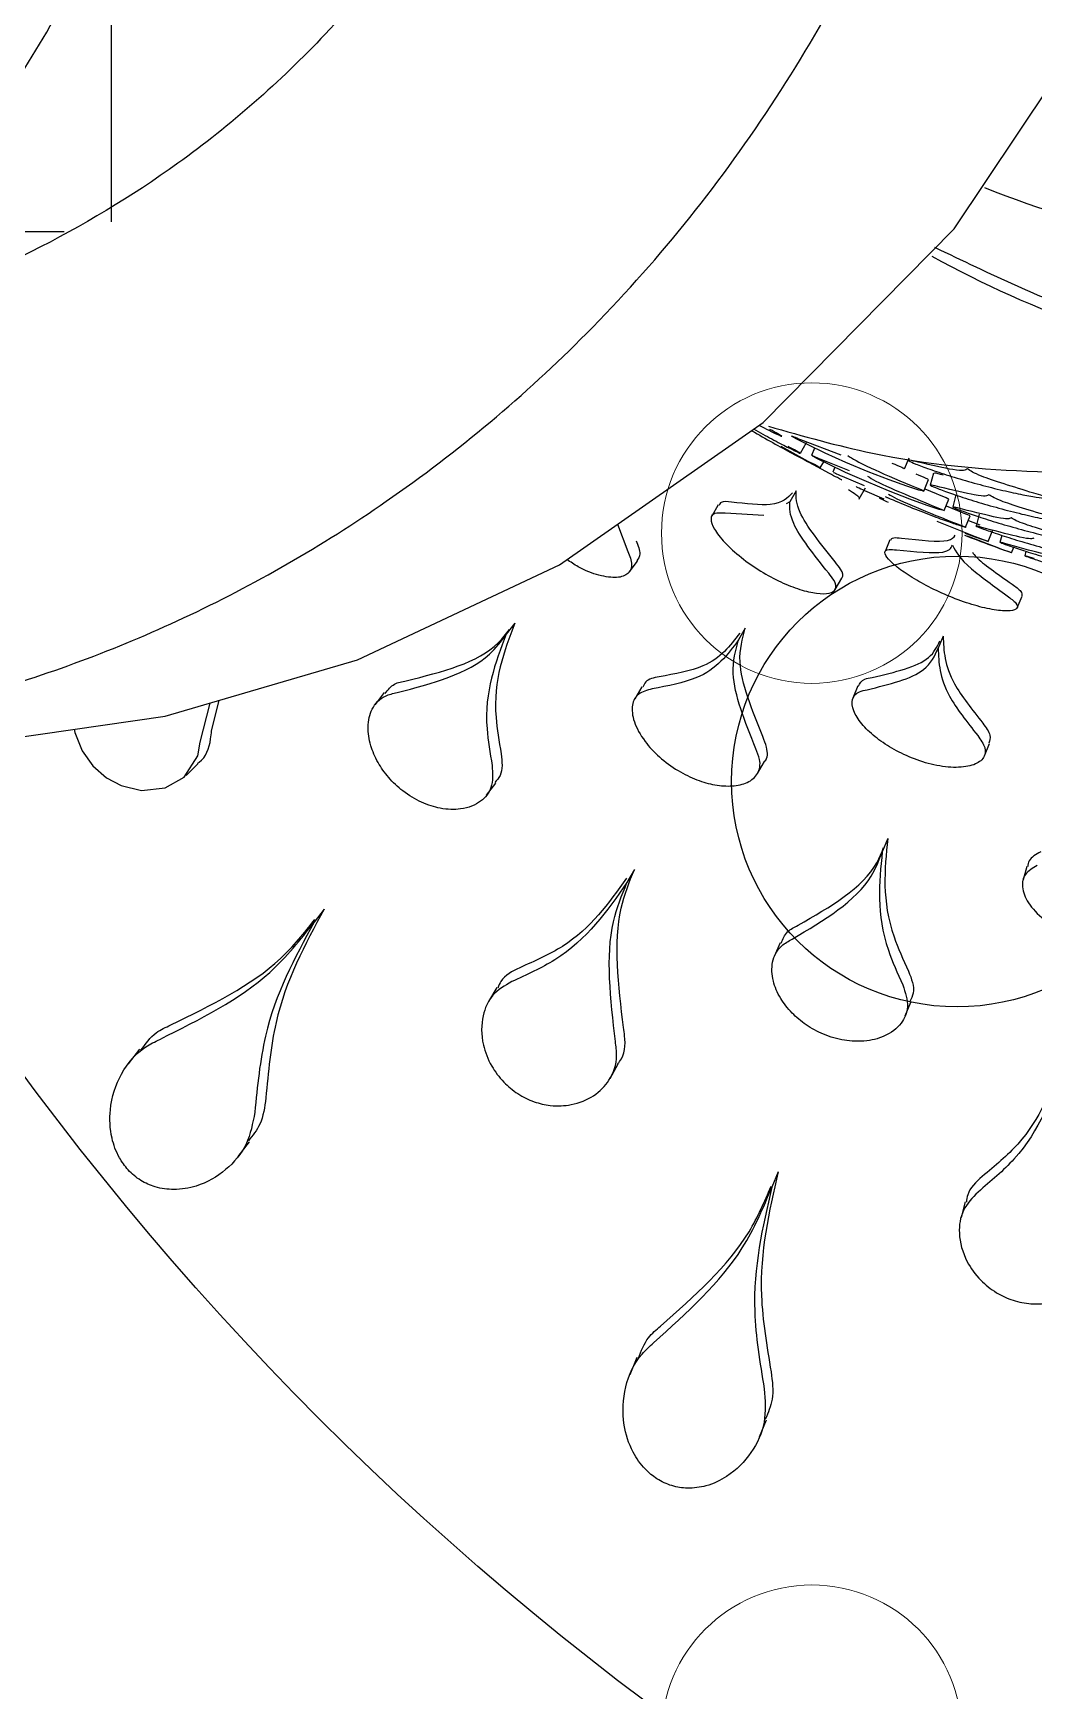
# Model space of a CAD drawing. Header units: millimetres. Extents: x 12325263 to 13848842, y -1463133 to 573208.
# Drawn here: x 12570203.04 to 12570216.36, y -836614.23 to -836592.16 of the extents above; entities that cross this region are included whole.
import ezdxf
from ezdxf.xclip import XClip

# ---------------------------------------------------------------- set-up
doc = ezdxf.new("R2010")
doc.units = ezdxf.units.MM
doc.header["$LTSCALE"] = 1000
doc.header["$XCLIPFRAME"] = 0
doc.linetypes.add('HIDDEN', pattern=[9.525, 6.35, -3.175])
for name, color, linetype in [('fur202301', 252, 'Continuous'), ('WALL', 5, 'Continuous'), ('WALL-SHATCH', 8, 'Continuous'), ('建筑-楼板开洞', 251, 'Continuous')]:
    doc.layers.add(name, color=color, linetype=linetype)

# ---------------------------------------------------------------- blocks, each defined once
blk = doc.blocks.new('adgshg13-A$C7F010FC0')
at = {"layer": 'WALL-SHATCH'}
h = blk.add_hatch(color=256, dxfattribs=at)
h.dxf.hatch_style = 1
h.paths.add_polyline_path([(-60384.171, -16880.895), (-763.165, 197.479), (12587.619, -13153.304), (12587.619, -157996.02), (-162964.851, -188820.432), (-171262.381, -180522.901), (-171262.381, -31310.898), (-150707.191, -10755.708), (-131860.078, -7980.895), (-99162.381, -7980.895), (-99162.381, -4980.895), (-76620.428, -4980.895), (-70107.652, -16880.895)], flags=16)
h.paths.add_polyline_path([(-60091.229, -16380.895), (-646.877, 646.877), (12987.619, -12987.619), (12987.619, -158331.905), (-163100.584, -189250.384), (-171662.381, -180688.586), (-171662.381, -31145.213), (-150777.896, -10260.728), (-131896.687, -7480.895), (-99562.381, -7480.895), (-99562.381, -4580.895), (-76365.552, -4580.895), (-69907.506, -16380.895)])
blk = doc.blocks.new('A$C4C7A72D3')
at = {"layer": 'WALL', "color": 1}
blk.add_blockref('adgshg13-A$C7F010FC0', (210433.012, 205503.569), dxfattribs=at)
blk = doc.blocks.new('asdgaga3w6jka3eyk7a3ek')
at = {"lineweight": 0}
for centre in [(5791.093, 875.202), (5807.093, 875.202)]:
    blk.add_circle(centre, 2, dxfattribs=at)
blk = doc.blocks.new('asdgag波混去水-B')
at = {"layer": 'fur202301'}
for centre, radius in [((0, 0), 52.5), ((0, 0), 40), ((-19.799, 19.799), 3)]:
    blk.add_circle(centre, radius, dxfattribs=at)
blk = doc.blocks.new('asdgag2019070316031892482')
at = {"color": 1, "linetype": 'HIDDEN', "lineweight": 0}
blk.add_blockref('asdgaga3w6jka3eyk7a3ek', (-4068.821, -1261.535), dxfattribs=at)
at = {"lineweight": 0, "xscale": -1}
blk.add_blockref('asdgag波混去水-B', (1705.779, -408.065), dxfattribs=at)
blk = doc.blocks.new('asdgag2019070515155847995')
at = {"color": 1}
for p, q in [((148.589, -406.383), (148.589, -404.863)), ((154.975, -407.009), (148.721, -407.009)), ((137.71, -407.385), (137.514, -407.234)), ((141.352, -408.004), (141.508, -408.159)), ((141.794, -408.193), (142.316, -408.325)), ((141.946, -408.344), (142.352, -408.445)), ((136.282, -408.698), (136.478, -408.848)), ((139.573, -409.841), (139.398, -409.707)), ((142.455, -410.643), (142.296, -410.521)), ((138.531, -412.139), (138.343, -412.031)), ((141.09, -412.004), (141.249, -412.126)), ((143.38, -412.381), (143.231, -412.266)), ((137.321, -413.647), (137.512, -413.757)), ((133.604, -414.003), (133.375, -413.909)), ((140.1, -413.972), (139.926, -413.872)), ((144.06, -413.903), (144.203, -414.012)), ((144.697, -413.745), (144.335, -413.884)), ((142.534, -414.07), (142.372, -413.976)), ((144.954, -415.088), (144.804, -415.001)), ((144.811, -415.695), (144.842, -415.177)), ((143.311, -415.446), (143.156, -415.356)), ((132.55, -415.635), (132.778, -415.729)), ((141.377, -415.608), (141.54, -415.702)), ((136.078, -415.886), (135.874, -415.801)), ((139.126, -415.91), (138.941, -415.833)), ((144.993, -416.038), (144.968, -415.991)), ((145.139, -416.123), (144.993, -416.038)), ((145.533, -416.283), (145.732, -415.926)), ((145.371, -416.567), (145.544, -416.247)), ((145.709, -416.369), (145.612, -416.329)), ((145.823, -416.182), (145.618, -416.72)), ((145.641, -416.18), (145.784, -416.263)), ((145.561, -416.451), (145.411, -416.828)), ((145.447, -416.445), (145.526, -416.491)), ((143.828, -416.644), (143.978, -416.73)), ((145.335, -416.735), (145.213, -417.03)), ((145.454, -416.641), (145.388, -416.614)), ((142.545, -416.947), (142.38, -416.878)), ((145.034, -416.962), (145.179, -417.045)), ((145.145, -417.033), (145.034, -417.291)), ((140.512, -417.342), (140.337, -417.27)), ((144.489, -417.373), (144.332, -417.309)), ((138.151, -417.574), (138.337, -417.651)), ((145.432, -417.568), (145.579, -417.629)), ((145.167, -417.835), (145.104, -417.986)), ((145.137, -417.823), (145.29, -417.886)), ((143.208, -418.08), (143.048, -418.014)), ((144.736, -417.997), (144.535, -418.505)), ((144.878, -418.093), (145.031, -418.156)), ((145.377, -417.952), (145.217, -417.909)), ((135.679, -418.375), (135.469, -418.319)), ((144.94, -418.119), (144.878, -418.27)), ((145.086, -418.251), (144.926, -418.208)), ((144.542, -418.398), (144.381, -418.818)), ((144.655, -418.378), (144.808, -418.441)), ((144.832, -418.56), (144.672, -418.518)), ((144.748, -418.417), (144.688, -418.568)), ((141.612, -418.629), (141.778, -418.697)), ((144.468, -418.678), (144.621, -418.741)), ((144.319, -418.989), (144.324, -418.966)), ((144.548, -418.862), (144.455, -418.837)), ((140.142, -419.192), (139.962, -419.144)), ((143.584, -419.067), (143.74, -419.132)), ((144.336, -419.182), (144.276, -419.166)), ((144.316, -418.992), (144.389, -419.022))]:
    blk.add_line(p, q, dxfattribs=at)
at = {"color": 1, "flags": 128}
for points in [[(141.847, -402.291), (141.772, -402.835), (141.784, -405.234), (142.141, -407.726), (142.892, -410.288), (144.158, -412.973), (146.052, -415.684), (148.63, -418.225), (151.824, -420.359), (154.974, -421.72), (157.796, -422.444), (160.277, -422.738), (162.787, -422.722), (165.403, -422.374), (168.205, -421.599), (171.074, -420.289), (173.947, -418.292), (175.381, -416.929), (176.746, -415.286), (177.976, -413.342), (178.982, -411.077), (179.648, -408.54), (179.9, -405.812), (179.9, -405.812)], [(141.968, -406.517), (141.923, -406.522), (141.678, -406.622), (141.482, -406.762), (141.322, -406.944), (141.218, -407.139), (141.153, -407.409), (141.187, -407.727), (141.328, -407.979), (141.613, -408.162), (141.794, -408.193), (141.794, -408.193)], [(145.213, -417.654), (145.158, -417.786), (145.137, -417.822), (145.151, -417.756), (145.202, -417.597), (145.285, -417.363), (145.394, -417.081), (145.518, -416.786), (145.642, -416.51), (145.751, -416.282), (145.831, -416.126), (145.869, -416.06), (145.869, -416.06)], [(144.951, -417.923), (144.897, -418.056), (144.878, -418.092), (144.894, -418.027), (144.946, -417.869), (145.031, -417.635), (145.14, -417.354), (145.264, -417.059), (145.387, -416.782), (145.495, -416.553), (145.573, -416.397), (145.61, -416.331), (145.61, -416.331)]]:
    blk.add_lwpolyline(points, dxfattribs=at)
at = {"color": 1}
for centre, radius, start, end in [((160.774, -424.783), 17.446, 158.4091, 160.6011), ((160.782, -423.31), 12.512, 158.0488, 179.999)]:
    blk.add_arc(centre, radius, start, end, dxfattribs=at)
blk.add_ellipse((160.817, -424.811), major_axis=(13.067, 5.896), ratio=0.997728, start_param=2.215236, end_param=2.540337, dxfattribs=at)
for points, knots in [([(142.897, -384.469), (142.774, -384.754), (142.459, -385.487), (142.08, -386.775), (141.696, -388.645), (141.554, -390.945), (141.828, -393.549), (142.5, -396), (143.478, -398.223), (144.73, -400.275), (146.312, -402.25), (148.298, -404.152), (150.657, -405.866), (153.301, -407.3), (156.146, -408.394), (159.113, -409.119), (162.112, -409.453), (165.056, -409.401), (167.855, -408.979), (170.38, -408.237), (172.541, -407.274), (174.425, -406.122), (176.203, -404.669), (177.831, -402.806), (179.015, -400.732), (179.698, -398.737), (180.016, -396.847), (180.029, -394.931), (179.734, -393.129), (179.224, -391.574), (178.811, -390.581), (178.495, -390.06), (178.427, -389.948)], [0, 0, 0, 0, 0.013566, 0.034943, 0.058934, 0.098142, 0.136731, 0.173952, 0.208454, 0.241154, 0.276338, 0.314444, 0.354319, 0.394514, 0.435046, 0.475894, 0.51645, 0.556564, 0.596271, 0.634668, 0.669498, 0.700751, 0.73488, 0.775775, 0.818164, 0.851593, 0.880283, 0.913237, 0.947778, 0.970778, 0.993743, 1, 1, 1, 1]), ([(142.472, -395.446), (142.364, -395.767), (141.931, -397.054), (141.704, -399.351), (141.761, -402.309), (142.343, -405.224), (143.39, -408.044), (144.99, -410.821), (147.247, -413.513), (150.185, -415.885), (153.531, -417.662), (156.753, -418.665), (159.558, -419.098), (162.063, -419.165), (164.425, -418.953), (166.865, -418.445), (169.484, -417.528), (172.236, -416.059), (174.866, -413.975), (177.05, -411.398), (178.556, -408.732), (179.476, -406.074), (179.899, -403.492), (179.94, -401.112), (179.681, -399.687), (179.563, -399.042)], [0, 0, 0, 0, 0.015214, 0.060977, 0.104986, 0.149309, 0.193678, 0.24012, 0.291901, 0.349755, 0.407596, 0.456922, 0.497367, 0.53196, 0.566718, 0.602097, 0.642973, 0.690731, 0.743898, 0.795877, 0.844688, 0.889455, 0.930669, 0.968591, 1, 1, 1, 1]), ([(173.642, -406.55), (173.335, -407.145), (172.672, -408.432), (171.226, -410.103), (169.377, -411.597), (167.356, -412.686), (165.462, -413.35), (163.687, -413.719), (161.999, -413.88), (160.265, -413.856), (158.306, -413.583), (155.991, -412.931), (153.515, -411.726), (151.234, -410.002), (149.486, -408.002), (148.304, -406.015), (147.618, -404.397), (147.436, -403.456), (147.385, -403.192)], [0, 0, 0, 0, 0.063745, 0.137779, 0.213474, 0.281742, 0.339746, 0.389304, 0.437461, 0.484243, 0.537359, 0.604896, 0.686093, 0.771126, 0.846192, 0.913377, 0.975753, 1, 1, 1, 1]), ([(136.869, -408.919), (136.722, -408.891), (136.426, -408.835), (136.09, -408.55), (135.887, -408.207), (135.828, -407.869), (135.861, -407.61), (135.954, -407.396), (136.094, -407.229), (136.289, -407.092), (136.568, -406.992), (136.967, -406.978), (137.4, -407.123), (137.706, -407.378), (137.809, -407.591), (137.84, -407.655)], [0, 0, 0, 0, 0.108637, 0.219395, 0.32845, 0.395395, 0.445683, 0.485596, 0.525651, 0.563113, 0.618508, 0.70153, 0.822656, 0.946579, 1, 1, 1, 1]), ([(137.696, -407.404), (137.781, -407.465), (137.926, -407.568), (138.001, -407.734), (138.032, -407.802)], [0, 0, 0, 0, 0.5882198, 1, 1, 1, 1]), ([(137.84, -407.655), (138.106, -408.187), (138.521, -409.018), (139.166, -409.525), (139.398, -409.707)], [0, 0, 0, 0, 0.6405333, 1, 1, 1, 1]), ([(138.032, -407.802), (138.293, -408.337), (138.668, -409.107), (139.257, -409.577), (139.436, -409.72)], [0, 0, 0, 0, 0.6948769, 1, 1, 1, 1]), ([(141.512, -408.155), (141.518, -408.163), (141.586, -408.267), (141.747, -408.325), (141.91, -408.34), (141.946, -408.344)], [0, 0, 0, 0, 0.063781, 0.792667, 1, 1, 1, 1]), ([(137.061, -409.066), (136.938, -409.05), (136.721, -409.021), (136.56, -408.89), (136.489, -408.833)], [0, 0, 0, 0, 0.563626, 1, 1, 1, 1]), ([(139.398, -409.707), (138.925, -409.45), (138.185, -409.049), (137.217, -408.953), (136.869, -408.919)], [0, 0, 0, 0, 0.640538, 1, 1, 1, 1]), ([(139.573, -409.841), (139.101, -409.586), (138.367, -409.189), (137.404, -409.098), (137.061, -409.066)], [0, 0, 0, 0, 0.643133, 1, 1, 1, 1]), ([(141.485, -412.078), (141.381, -412.084), (141.188, -412.094), (140.992, -411.934), (140.893, -411.696), (140.899, -411.41), (140.984, -411.138), (141.131, -410.893), (141.322, -410.693), (141.533, -410.546), (141.766, -410.448), (142.017, -410.412), (142.255, -410.469), (142.41, -410.612), (142.443, -410.759), (142.456, -410.814)], [0, 0, 0, 0, 0.104671, 0.195547, 0.296449, 0.373768, 0.437178, 0.500911, 0.557134, 0.612971, 0.675766, 0.750726, 0.840256, 0.940354, 1, 1, 1, 1]), ([(142.445, -410.655), (142.492, -410.691), (142.579, -410.757), (142.602, -410.879), (142.613, -410.935)], [0, 0, 0, 0, 0.545837, 1, 1, 1, 1]), ([(142.456, -410.814), (142.58, -411.287), (142.743, -411.905), (143.138, -412.197), (143.231, -412.266)], [0, 0, 0, 0, 0.765523, 1, 1, 1, 1]), ([(142.613, -410.935), (142.732, -411.412), (142.876, -411.988), (143.235, -412.263), (143.296, -412.31)], [0, 0, 0, 0, 0.828809, 1, 1, 1, 1]), ([(138.608, -412.338), (138.555, -412.246), (138.448, -412.064), (138.149, -411.933), (137.816, -411.929), (137.502, -412.047), (137.276, -412.214), (137.109, -412.414), (137.002, -412.633), (136.946, -412.883), (136.961, -413.168), (137.078, -413.445), (137.301, -413.663), (137.559, -413.753), (137.748, -413.726), (137.811, -413.718)], [0, 0, 0, 0, 0.098479, 0.1957088, 0.3073268, 0.3816918, 0.4398184, 0.4892342, 0.5387465, 0.5866527, 0.6537098, 0.7433953, 0.8352374, 0.9453601, 1, 1, 1, 1]), ([(141.642, -412.198), (141.535, -412.21), (141.382, -412.226), (141.288, -412.14), (141.259, -412.113)], [0, 0, 0, 0, 0.693268, 1, 1, 1, 1]), ([(143.231, -412.266), (142.853, -412.12), (142.359, -411.928), (141.651, -412.049), (141.485, -412.078)], [0, 0, 0, 0, 0.765145, 1, 1, 1, 1]), ([(143.38, -412.381), (143.004, -412.236), (142.512, -412.046), (141.807, -412.17), (141.642, -412.198)], [0, 0, 0, 0, 0.76637, 1, 1, 1, 1]), ([(138.794, -412.445), (138.745, -412.347), (138.68, -412.217), (138.554, -412.165), (138.523, -412.153)], [0, 0, 0, 0, 0.754288, 1, 1, 1, 1]), ([(139.926, -413.872), (139.548, -413.608), (139.018, -413.239), (138.699, -412.538), (138.608, -412.338)], [0, 0, 0, 0, 0.7143644, 1, 1, 1, 1]), ([(139.984, -413.864), (139.651, -413.629), (139.169, -413.289), (138.882, -412.644), (138.794, -412.445)], [0, 0, 0, 0, 0.6911402, 1, 1, 1, 1]), ([(144.335, -413.884), (144.273, -413.908), (144.148, -413.956), (144.029, -413.898), (143.973, -413.749), (144.005, -413.514), (144.094, -413.27), (144.193, -413.122), (144.227, -413.072)], [0, 0, 0, 0, 0.178485, 0.356786, 0.543007, 0.731107, 0.908678, 1, 1, 1, 1]), ([(137.811, -413.718), (138.378, -413.653), (139.171, -413.562), (139.758, -413.803), (139.926, -413.872)], [0, 0, 0, 0, 0.714656, 1, 1, 1, 1]), ([(137.996, -413.825), (138.562, -413.758), (139.351, -413.665), (139.934, -413.904), (140.1, -413.972)], [0, 0, 0, 0, 0.716417, 1, 1, 1, 1]), ([(133.189, -415.699), (133.038, -415.71), (132.734, -415.733), (132.33, -415.545), (132.041, -415.267), (131.892, -414.956), (131.855, -414.698), (131.89, -414.467), (131.981, -414.27), (132.135, -414.087), (132.381, -413.917), (132.766, -413.801), (133.228, -413.828), (133.594, -413.994), (133.752, -414.173), (133.799, -414.227)], [0, 0, 0, 0, 0.108637, 0.219395, 0.32845, 0.395395, 0.445683, 0.485596, 0.525651, 0.563113, 0.618508, 0.70153, 0.822656, 0.946579, 1, 1, 1, 1]), ([(137.515, -413.751), (137.525, -413.759), (137.622, -413.843), (137.797, -413.858), (137.96, -413.831), (137.996, -413.825)], [0, 0, 0, 0, 0.07707, 0.79561, 1, 1, 1, 1]), ([(133.595, -414.026), (133.692, -414.062), (133.859, -414.123), (133.975, -414.262), (134.023, -414.32)], [0, 0, 0, 0, 0.582495, 1, 1, 1, 1]), ([(142.505, -414.207), (142.487, -414.141), (142.452, -414.008), (142.294, -413.929), (142.075, -413.95), (141.826, -414.083), (141.595, -414.295), (141.414, -414.54), (141.287, -414.802), (141.218, -415.053), (141.204, -415.289), (141.252, -415.493), (141.372, -415.629), (141.534, -415.659), (141.66, -415.607), (141.708, -415.587)], [0, 0, 0, 0, 0.08588, 0.171606, 0.263059, 0.354641, 0.424296, 0.494216, 0.557553, 0.619915, 0.687434, 0.764042, 0.850534, 0.942861, 1, 1, 1, 1]), ([(142.666, -414.3), (142.652, -414.23), (142.63, -414.126), (142.552, -414.093), (142.527, -414.083)], [0, 0, 0, 0, 0.6754, 1, 1, 1, 1]), ([(144.476, -413.993), (144.413, -414.019), (144.299, -414.065), (144.236, -414.023), (144.209, -414.004)], [0, 0, 0, 0, 0.55986, 1, 1, 1, 1]), ([(133.799, -414.227), (134.202, -414.671), (134.83, -415.365), (135.598, -415.686), (135.874, -415.801)], [0, 0, 0, 0, 0.640533, 1, 1, 1, 1]), ([(134.023, -414.32), (134.421, -414.769), (134.986, -415.406), (135.679, -415.703), (135.884, -415.791)], [0, 0, 0, 0, 0.704197, 1, 1, 1, 1]), ([(143.156, -415.356), (142.961, -415.212), (142.651, -414.983), (142.545, -414.417), (142.505, -414.207)], [0, 0, 0, 0, 0.628631, 1, 1, 1, 1]), ([(143.247, -415.373), (143.079, -415.246), (142.798, -415.033), (142.704, -414.511), (142.666, -414.3)], [0, 0, 0, 0, 0.595358, 1, 1, 1, 1]), ([(144.842, -415.177), (144.845, -415.125), (144.852, -415.022), (144.774, -414.977), (144.64, -415.021), (144.456, -415.161), (144.256, -415.38), (144.07, -415.645), (143.922, -415.921), (143.82, -416.182), (143.768, -416.409), (143.769, -416.58), (143.828, -416.665), (143.926, -416.652), (144.011, -416.584), (144.044, -416.557)], [0, 0, 0, 0, 0.080152, 0.160279, 0.242458, 0.325711, 0.406895, 0.483426, 0.555818, 0.627239, 0.701086, 0.779244, 0.861237, 0.944484, 1, 1, 1, 1]), ([(144.991, -415.263), (144.997, -415.208), (145.006, -415.123), (144.963, -415.106), (144.947, -415.099)], [0, 0, 0, 0, 0.641553, 1, 1, 1, 1]), ([(141.708, -415.587), (142.068, -415.443), (142.642, -415.214), (143.016, -415.318), (143.156, -415.356)], [0, 0, 0, 0, 0.62675, 1, 1, 1, 1]), ([(141.869, -415.68), (142.227, -415.535), (142.8, -415.305), (143.172, -415.408), (143.311, -415.446)], [0, 0, 0, 0, 0.62619, 1, 1, 1, 1]), ([(145.115, -416.076), (145.045, -416.009), (144.919, -415.89), (144.969, -415.456), (144.991, -415.263)], [0, 0, 0, 0, 0.55525, 1, 1, 1, 1]), ([(135.874, -415.801), (135.341, -415.677), (134.51, -415.482), (133.538, -415.641), (133.189, -415.699)], [0, 0, 0, 0, 0.6405383, 1, 1, 1, 1]), ([(136.078, -415.886), (135.547, -415.762), (134.722, -415.571), (133.757, -415.733), (133.413, -415.791)], [0, 0, 0, 0, 0.6431329, 1, 1, 1, 1]), ([(141.54, -415.702), (141.54, -415.702), (141.582, -415.751), (141.698, -415.748), (141.821, -415.698), (141.869, -415.68)], [0, 0, 0, 0, 0.003793, 0.618505, 1, 1, 1, 1]), ([(145.945, -415.53), (145.944, -415.532), (145.889, -415.623), (145.779, -415.818), (145.636, -416.076), (145.526, -416.287), (145.458, -416.421), (145.44, -416.461), (145.466, -416.411), (145.513, -416.322), (145.533, -416.283)], [0, 0, 0, 0, 0.003332, 0.150132, 0.296721, 0.443596, 0.590913, 0.738341, 0.885513, 1, 1, 1, 1]), ([(145.964, -415.557), (145.918, -415.641), (145.822, -415.813), (145.717, -416.019), (145.65, -416.154), (145.633, -416.195), (145.661, -416.147), (145.709, -416.058), (145.73, -416.019)], [0, 0, 0, 0, 0.165047, 0.339329, 0.514222, 0.689304, 0.864072, 1, 1, 1, 1]), ([(146.014, -415.629), (145.991, -415.675), (145.929, -415.793), (145.877, -415.905), (145.86, -415.949), (145.89, -415.901), (145.938, -415.813), (145.959, -415.774)], [0, 0, 0, 0, 0.1410239, 0.3683687, 0.5960419, 0.8232951, 1, 1, 1, 1]), ([(133.413, -415.791), (133.289, -415.807), (133.066, -415.836), (132.871, -415.751), (132.785, -415.713)], [0, 0, 0, 0, 0.557007, 1, 1, 1, 1]), ([(138.564, -417.544), (138.464, -417.577), (138.277, -417.638), (138.04, -417.534), (137.878, -417.331), (137.807, -417.053), (137.816, -416.769), (137.894, -416.494), (138.028, -416.251), (138.195, -416.054), (138.397, -415.899), (138.634, -415.8), (138.883, -415.793), (139.075, -415.89), (139.147, -416.023), (139.174, -416.073)], [0, 0, 0, 0, 0.104671, 0.195547, 0.296449, 0.373768, 0.437178, 0.500911, 0.557134, 0.612971, 0.675766, 0.750726, 0.840256, 0.940354, 1, 1, 1, 1]), ([(146.001, -415.756), (145.87, -416.215), (145.537, -417.382), (145.353, -419.335), (145.423, -421.544), (145.771, -423.616), (146.233, -424.889), (146.444, -425.469)], [0, 0, 0, 0, 0.144269, 0.367301, 0.590326, 0.813347, 1, 1, 1, 1]), ([(139.12, -415.925), (139.175, -415.947), (139.276, -415.987), (139.332, -416.098), (139.358, -416.149)], [0, 0, 0, 0, 0.539616, 1, 1, 1, 1]), ([(139.174, -416.073), (139.427, -416.496), (139.756, -417.05), (140.227, -417.228), (140.337, -417.27)], [0, 0, 0, 0, 0.7655235, 1, 1, 1, 1]), ([(144.044, -416.557), (144.289, -416.363), (144.702, -416.037), (144.909, -416.038), (144.993, -416.038)], [0, 0, 0, 0, 0.591664, 1, 1, 1, 1]), ([(145.868, -416.067), (145.868, -416.07), (145.869, -416.075), (145.838, -416.147), (145.823, -416.182)], [0, 0, 0, 0, 0.507155, 1, 1, 1, 1]), ([(139.358, -416.149), (139.605, -416.579), (139.9, -417.091), (140.324, -417.261), (140.392, -417.288)], [0, 0, 0, 0, 0.839985, 1, 1, 1, 1]), ([(144.194, -416.643), (144.437, -416.449), (144.849, -416.122), (145.055, -416.122), (145.139, -416.123)], [0, 0, 0, 0, 0.5915116, 1, 1, 1, 1]), ([(145.608, -416.337), (145.608, -416.339), (145.608, -416.344), (145.577, -416.416), (145.561, -416.451)], [0, 0, 0, 0, 0.507251, 1, 1, 1, 1]), ([(143.98, -416.726), (143.982, -416.729), (144.003, -416.762), (144.078, -416.735), (144.16, -416.669), (144.194, -416.643)], [0, 0, 0, 0, 0.057191, 0.622364, 1, 1, 1, 1]), ([(145.289, -416.727), (145.289, -416.728), (145.281, -416.743), (145.307, -416.691), (145.351, -416.605), (145.371, -416.567)], [0, 0, 0, 0, 0.048909, 0.583824, 1, 1, 1, 1]), ([(145.385, -416.622), (145.384, -416.624), (145.384, -416.629), (145.351, -416.7), (145.335, -416.735)], [0, 0, 0, 0, 0.507352, 1, 1, 1, 1]), ([(141.883, -418.54), (141.828, -418.579), (141.717, -418.658), (141.582, -418.633), (141.486, -418.504), (141.448, -418.27), (141.481, -417.972), (141.576, -417.666), (141.711, -417.392), (141.87, -417.161), (142.045, -416.982), (142.221, -416.872), (142.375, -416.856), (142.465, -416.933), (142.486, -417.033), (142.494, -417.068)], [0, 0, 0, 0, 0.08269, 0.165294, 0.251568, 0.338712, 0.420978, 0.494896, 0.562755, 0.629952, 0.701267, 0.779413, 0.864084, 0.951518, 1, 1, 1, 1]), ([(142.543, -416.953), (142.577, -416.973), (142.634, -417.006), (142.652, -417.1), (142.658, -417.137)], [0, 0, 0, 0, 0.611539, 1, 1, 1, 1]), ([(145.036, -416.959), (145.036, -416.96), (145.037, -416.981), (145.077, -416.937), (145.132, -416.856), (145.156, -416.82)], [0, 0, 0, 0, 0.041842, 0.581721, 1, 1, 1, 1]), ([(145.197, -416.921), (145.196, -416.923), (145.195, -416.928), (145.162, -416.999), (145.145, -417.033)], [0, 0, 0, 0, 0.507462, 1, 1, 1, 1]), ([(145.611, -416.81), (145.569, -416.874), (145.495, -416.984), (145.297, -417.455), (145.213, -417.654)], [0, 0, 0, 0, 0.577233, 1, 1, 1, 1]), ([(140.337, -417.27), (139.924, -417.228), (139.384, -417.172), (138.72, -417.474), (138.564, -417.544)], [0, 0, 0, 0, 0.765145, 1, 1, 1, 1]), ([(142.494, -417.068), (142.565, -417.364), (142.683, -417.852), (142.945, -417.968), (143.048, -418.014)], [0, 0, 0, 0, 0.607146, 1, 1, 1, 1]), ([(142.658, -417.137), (142.727, -417.436), (142.83, -417.887), (143.066, -418), (143.145, -418.037)], [0, 0, 0, 0, 0.664575, 1, 1, 1, 1]), ([(145.336, -417.074), (145.296, -417.139), (145.228, -417.251), (145.033, -417.723), (144.951, -417.923)], [0, 0, 0, 0, 0.577237, 1, 1, 1, 1]), ([(140.512, -417.342), (140.1, -417.301), (139.563, -417.246), (138.902, -417.549), (138.747, -417.62)], [0, 0, 0, 0, 0.7663697, 1, 1, 1, 1]), ([(143.744, -418.932), (143.709, -418.978), (143.64, -419.07), (143.571, -419.079), (143.537, -418.99), (143.545, -418.803), (143.6, -418.542), (143.698, -418.246), (143.826, -417.952), (143.969, -417.688), (144.112, -417.477), (144.239, -417.337), (144.329, -417.29), (144.368, -417.336), (144.358, -417.424), (144.354, -417.461)], [0, 0, 0, 0, 0.078792, 0.157597, 0.237503, 0.318356, 0.39851, 0.476219, 0.551344, 0.625653, 0.701383, 0.779723, 0.860147, 0.940927, 1, 1, 1, 1]), ([(144.485, -417.382), (144.499, -417.39), (144.525, -417.406), (144.515, -417.487), (144.51, -417.525)], [0, 0, 0, 0, 0.522467, 1, 1, 1, 1]), ([(144.725, -418.206), (144.705, -418.258), (144.666, -418.36), (144.649, -418.393), (144.667, -418.329), (144.721, -418.168), (144.808, -417.93), (144.919, -417.646), (145.01, -417.426), (145.056, -417.323), (145.061, -417.311)], [0, 0, 0, 0, 0.140125, 0.280354, 0.420621, 0.561166, 0.701918, 0.842469, 0.982553, 1, 1, 1, 1]), ([(145.096, -417.352), (145.059, -417.418), (144.996, -417.532), (144.806, -418.006), (144.725, -418.206)], [0, 0, 0, 0, 0.577247, 1, 1, 1, 1]), ([(145.049, -417.228), (145.045, -417.236), (145.038, -417.248), (145.004, -417.32), (144.991, -417.347)], [0, 0, 0, 0, 0.625764, 1, 1, 1, 1]), ([(145.51, -417.399), (145.489, -417.452), (145.448, -417.551), (145.438, -417.559), (145.434, -417.562)], [0, 0, 0, 0, 0.531068, 1, 1, 1, 1]), ([(138.747, -417.62), (138.645, -417.659), (138.497, -417.715), (138.38, -417.655), (138.343, -417.636)], [0, 0, 0, 0, 0.685198, 1, 1, 1, 1]), ([(144.354, -417.461), (144.33, -417.708), (144.287, -418.132), (144.378, -418.182), (144.417, -418.203)], [0, 0, 0, 0, 0.583173, 1, 1, 1, 1]), ([(144.51, -417.525), (144.484, -417.777), (144.442, -418.17), (144.523, -418.221), (144.552, -418.24)], [0, 0, 0, 0, 0.638552, 1, 1, 1, 1]), ([(145.522, -417.749), (145.533, -417.705), (145.554, -417.617), (145.544, -417.612), (145.502, -417.703), (145.432, -417.889), (145.345, -418.149), (145.254, -418.453), (145.171, -418.767), (145.105, -419.056), (145.061, -419.287), (145.041, -419.436), (145.046, -419.481), (145.069, -419.428), (145.097, -419.33), (145.109, -419.287)], [0, 0, 0, 0, 0.078097, 0.156248, 0.234487, 0.312966, 0.391555, 0.469908, 0.547843, 0.625598, 0.703599, 0.782012, 0.860604, 0.939044, 1, 1, 1, 1]), ([(145.366, -417.717), (145.345, -417.77), (145.305, -417.869), (145.296, -417.877), (145.293, -417.881)], [0, 0, 0, 0, 0.531074, 1, 1, 1, 1]), ([(145.434, -418.404), (145.417, -418.38), (145.386, -418.339), (145.482, -417.924), (145.522, -417.749)], [0, 0, 0, 0, 0.577239, 1, 1, 1, 1]), ([(143.048, -418.014), (142.852, -418.021), (142.53, -418.033), (142.065, -418.397), (141.883, -418.54)], [0, 0, 0, 0, 0.607749, 1, 1, 1, 1]), ([(143.208, -418.08), (143.013, -418.088), (142.693, -418.1), (142.23, -418.465), (142.048, -418.608)], [0, 0, 0, 0, 0.607461, 1, 1, 1, 1]), ([(145.191, -418.037), (145.202, -417.994), (145.224, -417.906), (145.216, -417.901), (145.176, -417.993), (145.107, -418.18), (145.021, -418.439), (144.931, -418.743), (144.848, -419.057), (144.781, -419.346), (144.736, -419.578), (144.715, -419.726), (144.717, -419.77), (144.739, -419.717), (144.766, -419.619), (144.778, -419.576)], [0, 0, 0, 0, 0.078102, 0.15626, 0.234485, 0.312925, 0.391477, 0.469832, 0.547819, 0.625646, 0.703691, 0.782098, 0.86065, 0.939053, 1, 1, 1, 1]), ([(145.104, -417.986), (145.083, -418.039), (145.044, -418.139), (145.037, -418.147), (145.034, -418.151)], [0, 0, 0, 0, 0.531101, 1, 1, 1, 1]), ([(145.089, -418.689), (145.074, -418.666), (145.049, -418.626), (145.148, -418.212), (145.191, -418.037)], [0, 0, 0, 0, 0.577234, 1, 1, 1, 1]), ([(145.351, -418.08), (145.363, -418.033), (145.383, -417.959), (145.376, -417.963), (145.374, -417.965)], [0, 0, 0, 0, 0.635157, 1, 1, 1, 1]), ([(160.817, -439.085), (159.824, -439.021), (158.032, -438.905), (155.552, -438.109), (153.406, -437.037), (151.476, -435.605), (149.804, -433.877), (148.451, -431.887), (147.439, -429.696), (146.815, -427.361), (146.58, -424.948), (146.768, -422.531), (147.328, -420.159), (148.029, -418.7), (148.379, -417.971)], [0, 0, 0, 0, 0.101028, 0.182256, 0.263485, 0.34474, 0.425997, 0.507553, 0.589112, 0.671078, 0.753046, 0.83533, 0.917613, 1, 1, 1, 1]), ([(135.808, -418.545), (135.731, -418.471), (135.577, -418.322), (135.249, -418.274), (134.921, -418.357), (134.646, -418.552), (134.468, -418.772), (134.358, -419.008), (134.312, -419.248), (134.324, -419.503), (134.415, -419.775), (134.603, -420.011), (134.88, -420.164), (135.157, -420.184), (135.336, -420.109), (135.395, -420.084)], [0, 0, 0, 0, 0.098479, 0.195709, 0.307327, 0.381692, 0.439818, 0.489234, 0.538746, 0.586653, 0.65371, 0.743395, 0.835237, 0.94536, 1, 1, 1, 1]), ([(144.417, -418.203), (144.329, -418.249), (144.18, -418.329), (143.872, -418.755), (143.744, -418.932)], [0, 0, 0, 0, 0.58251, 1, 1, 1, 1]), ([(144.897, -418.336), (144.908, -418.293), (144.932, -418.205), (144.925, -418.201), (144.887, -418.293), (144.82, -418.48), (144.735, -418.74), (144.646, -419.044), (144.562, -419.358), (144.495, -419.647), (144.448, -419.878), (144.425, -420.026), (144.426, -420.07), (144.446, -420.016), (144.472, -419.917), (144.484, -419.875)], [0, 0, 0, 0, 0.078108, 0.156274, 0.234487, 0.31289, 0.391408, 0.469765, 0.547799, 0.62569, 0.703776, 0.782177, 0.860692, 0.939062, 1, 1, 1, 1]), ([(144.878, -418.27), (144.858, -418.323), (144.819, -418.423), (144.813, -418.432), (144.81, -418.436)], [0, 0, 0, 0, 0.531133, 1, 1, 1, 1]), ([(136.015, -418.601), (135.941, -418.518), (135.843, -418.41), (135.707, -418.394), (135.675, -418.39)], [0, 0, 0, 0, 0.762395, 1, 1, 1, 1]), ([(137.516, -419.681), (137.073, -419.525), (136.452, -419.308), (135.951, -418.715), (135.808, -418.545)], [0, 0, 0, 0, 0.714364, 1, 1, 1, 1]), ([(144.323, -418.47), (144.302, -418.484), (144.211, -418.55), (144.036, -418.802), (143.9, -418.997)], [0, 0, 0, 0, 0.226861, 1, 1, 1, 1]), ([(144.64, -418.645), (144.653, -418.601), (144.677, -418.514), (144.672, -418.51), (144.636, -418.603), (144.57, -418.79), (144.487, -419.05), (144.398, -419.355), (144.314, -419.669), (144.246, -419.958), (144.198, -420.189), (144.174, -420.336), (144.172, -420.379), (144.191, -420.324), (144.216, -420.226), (144.228, -420.183)], [0, 0, 0, 0, 0.078116, 0.156289, 0.234493, 0.312863, 0.391349, 0.469707, 0.547783, 0.625733, 0.703855, 0.78225, 0.860731, 0.939071, 1, 1, 1, 1]), ([(144.535, -418.505), (144.516, -418.556), (144.477, -418.659), (144.462, -418.694), (144.483, -418.627), (144.523, -418.511), (144.563, -418.401), (144.574, -418.372)], [0, 0, 0, 0, 0.229014, 0.458199, 0.687401, 0.91699, 1, 1, 1, 1]), ([(144.781, -418.984), (144.769, -418.962), (144.749, -418.923), (144.853, -418.511), (144.897, -418.336)], [0, 0, 0, 0, 0.577234, 1, 1, 1, 1]), ([(145.109, -419.287), (145.194, -419.014), (145.34, -418.54), (145.406, -418.444), (145.434, -418.404)], [0, 0, 0, 0, 0.577144, 1, 1, 1, 1]), ([(137.551, -419.65), (137.165, -419.512), (136.606, -419.311), (136.155, -418.77), (136.015, -418.601)], [0, 0, 0, 0, 0.687965, 1, 1, 1, 1]), ([(142.048, -418.608), (141.992, -418.65), (141.891, -418.725), (141.815, -418.7), (141.782, -418.689)], [0, 0, 0, 0, 0.5534764, 1, 1, 1, 1]), ([(144.51, -419.289), (144.502, -419.267), (144.487, -419.23), (144.595, -418.819), (144.64, -418.645)], [0, 0, 0, 0, 0.57724, 1, 1, 1, 1]), ([(144.778, -419.576), (144.86, -419.302), (145.001, -418.826), (145.063, -418.73), (145.089, -418.689)], [0, 0, 0, 0, 0.5771469, 1, 1, 1, 1]), ([(144.422, -418.963), (144.434, -418.92), (144.46, -418.833), (144.457, -418.83), (144.422, -418.923), (144.358, -419.111), (144.276, -419.371), (144.187, -419.676), (144.104, -419.99), (144.035, -420.279), (143.986, -420.509), (143.959, -420.656), (143.956, -420.699), (143.974, -420.643), (143.998, -420.545), (144.009, -420.502)], [0, 0, 0, 0, 0.078124, 0.156307, 0.234503, 0.312844, 0.3913, 0.469658, 0.547772, 0.625775, 0.703929, 0.782319, 0.860767, 0.93908, 1, 1, 1, 1]), ([(144.277, -419.604), (144.272, -419.583), (144.262, -419.547), (144.374, -419.137), (144.422, -418.963)], [0, 0, 0, 0, 0.577254, 1, 1, 1, 1]), ([(144.381, -418.818), (144.361, -418.871), (144.331, -418.956), (144.322, -418.98), (144.319, -418.989)], [0, 0, 0, 0, 0.625691, 1, 1, 1, 1]), ([(144.484, -419.875), (144.563, -419.6), (144.701, -419.123), (144.757, -419.025), (144.781, -418.984)], [0, 0, 0, 0, 0.5771542, 1, 1, 1, 1]), ([(140.154, -419.331), (140.119, -419.272), (140.047, -419.153), (139.869, -419.118), (139.658, -419.196), (139.448, -419.389), (139.277, -419.653), (139.165, -419.937), (139.111, -420.222), (139.111, -420.483), (139.161, -420.714), (139.265, -420.898), (139.42, -420.998), (139.589, -420.984), (139.699, -420.901), (139.742, -420.869)], [0, 0, 0, 0, 0.08588, 0.171606, 0.263059, 0.354641, 0.424296, 0.494216, 0.557553, 0.619915, 0.687434, 0.764042, 0.850534, 0.942861, 1, 1, 1, 1]), ([(140.334, -419.379), (140.3, -419.315), (140.251, -419.221), (140.166, -419.21), (140.139, -419.206)], [0, 0, 0, 0, 0.682542, 1, 1, 1, 1]), ([(143.9, -418.997), (143.865, -419.045), (143.799, -419.134), (143.761, -419.128), (143.743, -419.126)], [0, 0, 0, 0, 0.534634, 1, 1, 1, 1]), ([(144.24, -419.292), (144.253, -419.249), (144.28, -419.163), (144.278, -419.16), (144.245, -419.253), (144.183, -419.441), (144.102, -419.702), (144.014, -420.007), (143.931, -420.321), (143.861, -420.609), (143.811, -420.84), (143.783, -420.986), (143.778, -421.028), (143.793, -420.972), (143.817, -420.874), (143.827, -420.831)], [0, 0, 0, 0, 0.078134, 0.156328, 0.234519, 0.312833, 0.391262, 0.469619, 0.547767, 0.625817, 0.704, 0.782382, 0.860802, 0.93909, 1, 1, 1, 1])]:
    blk.add_open_spline(points, degree=3, knots=knots, dxfattribs=at)
blk.add_open_spline([(141.688, -389.994), (141.522, -390.072), (140.258, -390.667), (138.035, -392.05), (135.059, -394.142), (132.291, -396.511), (129.736, -399.105), (127.418, -401.913), (125.353, -404.911), (123.557, -408.078), (122.043, -411.388), (120.824, -414.817), (119.908, -418.339), (119.302, -421.928), (119.011, -425.555), (119.038, -429.194), (119.381, -432.816), (120.038, -436.395), (121.004, -439.904), (122.272, -443.315), (123.833, -446.603), (125.674, -449.743), (127.781, -452.711), (130.139, -455.484), (132.73, -458.043), (135.533, -460.366), (138.529, -462.437), (141.693, -464.24), (145.003, -465.761), (148.432, -466.989), (151.956, -467.914), (155.546, -468.529), (159.177, -468.83), (162.821, -468.814), (166.449, -468.482), (170.034, -467.835), (173.55, -466.879), (176.969, -465.622), (180.266, -464.072), (183.415, -462.241), (186.392, -460.144), (189.176, -457.795), (191.744, -455.214), (194.078, -452.419), (196.159, -449.433), (197.973, -446.276), (199.504, -442.974), (200.742, -439.552), (201.678, -436.035), (202.303, -432.45), (202.614, -428.824), (202.608, -425.185), (202.285, -421.561), (201.648, -417.978), (200.7, -414.464), (199.451, -411.046), (197.909, -407.75), (196.085, -404.6), (193.994, -401.62), (191.651, -398.834), (189.074, -396.262), (186.285, -393.92), (183.295, -391.846), (180.783, -390.344), (179.228, -389.639), (178.777, -389.435)], degree=3, knots=[0, 0, 0, 0, 0.002464, 0.018712, 0.034959, 0.051206, 0.067452, 0.083698, 0.099943, 0.116187, 0.132431, 0.148674, 0.164917, 0.181159, 0.197401, 0.213642, 0.229884, 0.246125, 0.262366, 0.278608, 0.29485, 0.311092, 0.327334, 0.343577, 0.359821, 0.376065, 0.39231, 0.408556, 0.424802, 0.441049, 0.457296, 0.473544, 0.489792, 0.506041, 0.52229, 0.538538, 0.554787, 0.571035, 0.587284, 0.603532, 0.619779, 0.636026, 0.652272, 0.668518, 0.684763, 0.701007, 0.717251, 0.733494, 0.749737, 0.765979, 0.782221, 0.798462, 0.814704, 0.830945, 0.847186, 0.863428, 0.87967, 0.895912, 0.912154, 0.928397, 0.944641, 0.960885, 0.97713, 0.993376, 1, 1, 1, 1])
blk = doc.blocks.new('sdfgsdffhg')
at = {"layer": 'fur202301', "xscale": -1, "rotation": 90}
blk.add_blockref('asdgag2019070316031892482', (-11256.826, 39180.258, 0), dxfattribs=at)
at = {"layer": 'fur202301', "rotation": 90}
blk.add_blockref('asdgag2019070515155847995', (-11286.825, 37313.408, 0), dxfattribs=at)

msp = doc.modelspace()

# ---------------------------------------------------------------- block references
ref = msp.add_blockref('A$C4C7A72D3', (12385714.853, -906209.521), dxfattribs=dict(rotation=350.041249254255))
XClip(ref).set_block_clipping_path([(223442.8584877662, 85923.1187333744), (220542.7961432356, 85923.1422391906), (220542.8579492103, 89292.823275506), (211526.9150355905, 89292.8101311298), (210631.4331447985, 94392.8080583527), (206113.3685902953, 94392.8025418455), (206001.4315187763, 95030.3127344656), (204376.2826588508, 94744.9613686837), (203364.4570056833, 100506.9030052917), (197947.3947122637, 99555.7482674252), (192482.3428474721, 130679.4765393781), (190118.7804593667, 130264.4504016289), (191623.4071957469, 121695.6427078634), (177046.6486519482, 119136.2011700841), (175707.6223907359, 126760.8483765714), (173902.988371335, 128026.4039125028), (169528.3854461554, 127258.2903269802), (169070.0967394859, 129868.3614864857), (163308.2517458182, 128856.6693391807), (163766.52659606, 126246.6171700556), (159679.1795131005, 125528.9180921423), (170669.6888374612, 62935.797914044), (167222.1989369914, 62330.4650948944), (167939.7759490944, 58243.6808593175), (171386.9528796654, 58848.2912487988), (172857.0656793863, 50477.0032648193), (165962.5026008021, 49266.4230898353), (168037.7813034765, 37447.1796448426), (140649.9584970828, 32638.2390106404), (115387.9799239188, 28202.5781787895), (95598.7254695911, 140907.4332163476), (226939.476109907, 163968.8668500402), (240128.6952811591, 88852.8973128139)])

# ---------------------------------------------------------------- next in the draw order: hatches: boundary and pattern name
at = {"layer": '建筑-楼板开洞'}
h = msp.add_hatch(dxfattribs=at)
h.set_pattern_fill('DASH', color=256, scale=500)
h.set_pattern_definition([(0, (0, 0), (476.25, 476.25), [476.25, -476.25])])
h.paths.add_polyline_path([(12597696.741, -842386.786), (12590696.811, -842386.901), (12590697.067, -843986.786), (12595796.811, -843986.852), (12595797.067, -849736.852), (12588796.811, -849736.786), (12588796.811, -851936.786), (12564896.811, -851936.786), (12564896.811, -816186.786), (12568846.811, -816186.786), (12568846.811, -816040), (12568846.811, -807536.786), (12574696.829, -807536.802), (12574696.771, -810386.786), (12575896.811, -810386.786), (12579055.235, -810386.784), (12580496.915, -811828.207), (12580696.915, -819086.85), (12595696.917, -819086.721), (12595696.898, -812786.786), (12597696.659, -812786.786)])

# ---------------------------------------------------------------- next in the draw order: block references
msp.add_blockref('sdfgsdffhg', (12581083.899, -874056.804, 0))

doc.saveas('drawing.dxf')
